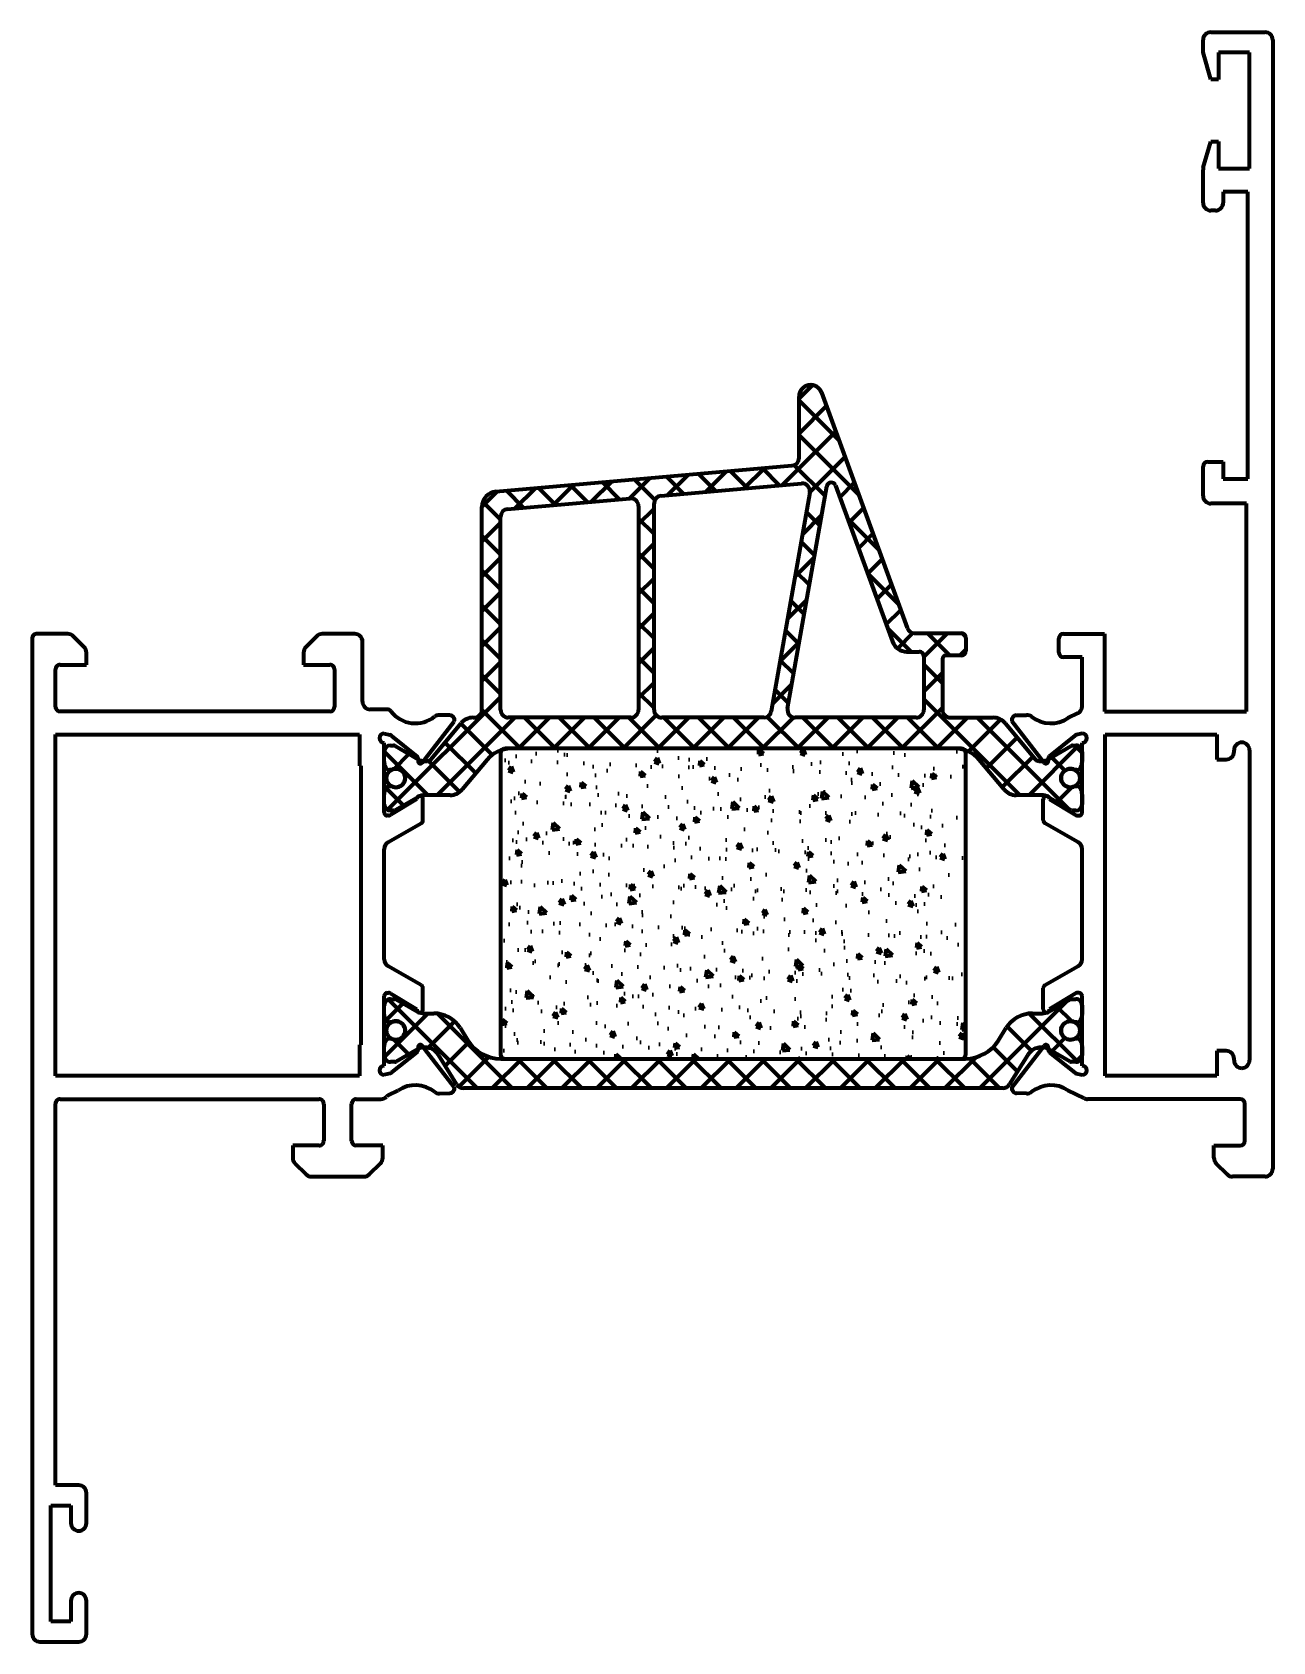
# Model space of a CAD drawing. Header units: millimetres. Extents: x 369 to 449, y -27 to 76.
import ezdxf

# ---------------------------------------------------------------- set-up
doc = ezdxf.new("R2010")
doc.units = ezdxf.units.MM
pattern_1 = [(45, (0, 0), (-1.122532015133643, 1.122532015133643), []), (135, (0, 0), (-1.122532015133643, -1.122532015133643), [])]

msp = doc.modelspace()

# ---------------------------------------------------------------- hatches: boundary and pattern name
at = {"lineweight": 100}
h = msp.add_hatch(dxfattribs=at)
h.set_pattern_fill('ANSI37', color=8, scale=0.5, style=0)
h.set_pattern_definition(pattern_1)
edge = h.paths.add_edge_path()
edge.add_line((399.2263426966433, 46.82319970938856), (418.3070763107647, 48.49254759238196))
edge.add_arc((418.2634984393907, 48.99064494142785), 0.5000000000000341, 275.0000000000191, 360.0000000000138)
edge.add_line((418.7634984393907, 48.99064494142797), (418.7634984393907, 52.94333618531395))
edge.add_arc((419.5134984393906, 52.94333618531389), 0.7499999999998864, 19.999999999996305, 179.9999999999957, ccw=False)
edge.add_line((420.21826790498, 53.19985129280808), (425.7424353000192, 38.0223261136512))
edge.add_arc((426.2122816104123, 38.1933361853142), 0.5000000000002549, 200.0000000000094, 270.0000000000065)
edge.add_line((426.2122816104123, 37.69333618531395), (429.2134984393909, 37.69333618531395))
edge.add_arc((429.2134984393911, 37.393336185314), 0.2999999999999545, 4.3428372009657323e-11, 90.00000000004343, ccw=False)
edge.add_line((429.513498439391, 37.39333618531423), (429.5134984393907, 36.54333618531433))
edge.add_arc((429.2134984393907, 36.54333618531416), 0.3000000000000114, -89.99999999996737, 3.2514435588382185e-11, ccw=False)
edge.add_line((429.2134984393909, 36.24333618531415), (428.2134984393908, 36.24333618531415))
edge.add_arc((428.2134984393909, 36.04333618531439), 0.1999999999997541, 90.00000000001629, 180.0000000000183)
edge.add_line((428.0134984393911, 36.04333618531433), (428.0134984393907, 32.74333618531414))
edge.add_arc((428.5134984393907, 32.74333618531414), 0.5, 180, 270)
edge.add_line((428.5134984393907, 32.24333618531414), (431.2871907812358, 32.24333618531414))
edge.add_arc((431.2871907812356, 31.24333618531404), 1.000000000000103, 39.999999999988404, 89.99999999998698, ccw=False)
edge.add_line((432.0532352243548, 31.8861237950005), (434.0130563711981, 29.55049990240836))
edge.add_arc((434.2428697041341, 29.74333618531396), 0.2999999999999786, 219.9999999999113, 269.9999999999131)
edge.add_line((434.2428697041336, 29.44333618531395), (434.4063187624182, 29.44333618531395))
edge.add_arc((434.4063187624182, 30.24333618531414), 0.8000000000001924, 270, 299.9999999999996)
edge.add_line((434.8063187624183, 29.55051586228642), (436.3063187624183, 30.41654126607094))
edge.add_arc((436.406318762418, 30.2433361853143), 0.1999999999996561, 89.99999999996737, 119.9999999999703, ccw=False)
edge.add_line((436.4063187624181, 30.44333618531395), (436.613498439391, 30.44333618531395))
edge.add_arc((436.6134984393912, 30.04333618531412), 0.3999999999998316, 2.8990143619012088e-11, 90.00000000003263, ccw=False)
edge.add_line((437.013498439391, 30.04333618531432), (437.0134984393907, 29.44333618531395))
edge.add_arc((443.0134984393776, 28.34333618532131), 6.099999999985756, 169.6111421845761, 172.5936067315063)
edge.add_arc((436.6668950170868, 29.16833618531434), 0.3000000000002058, 269.9999999999891, 352.59360673144084, ccw=False)
edge.add_line((436.6668950170868, 28.86833618531414), (436.5539721903563, 28.86833618531414))
edge.add_arc((436.2634984393907, 28.34333618531405), 0.6000000000000953, 61.04497562814163, 298.9550243718583)
edge.add_line((436.5539721903563, 27.81833618531396), (436.6668950170868, 27.81833618531396))
edge.add_arc((436.6668950170869, 27.51833618531428), 0.2999999999996774, 7.406393268559725, 90.00000000002171, ccw=False)
edge.add_arc((443.0134984393963, 28.34333618531843), 6.100000000006308, 187.4063932685746, 190.3888578154997)
edge.add_line((437.0134984393907, 27.24333618531414), (437.0134984393907, 26.64333618531423))
edge.add_arc((436.6134984393908, 26.64333618531403), 0.3999999999999204, -89.99999999996737, 2.802380549837835e-11, ccw=False)
edge.add_line((436.613498439391, 26.24333618531415), (436.4063187624181, 26.24333618531415))
edge.add_arc((436.406318762418, 26.44333618531381), 0.1999999999996653, 240.0000000000332, 270.00000000003257, ccw=False)
edge.add_line((436.3063187624183, 26.27013110455714), (434.8063187624183, 27.13615650834167))
edge.add_arc((434.4063187624182, 26.443336185314), 0.8000000000001467, 59.99999999999854, 90)
edge.add_line((434.4063187624182, 27.24333618531414), (432.7601638433018, 27.24333618531414))
edge.add_arc((432.7601638433019, 28.24333618531424), 1.000000000000092, 219.9999999999907, 269.9999999999902, ccw=False)
edge.add_line((431.9941194001828, 27.60054857562777), (430.3760308615432, 29.52891140468731))
edge.add_arc((428.8439419753053, 28.24333618531425), 1.999999999999933, 40.00000000000083, 90)
edge.add_line((428.8439419753053, 30.24333618531414), (400.1830549034765, 30.24333618531414))
edge.add_arc((400.1830549034763, 28.24333618531412), 2.000000000000021, 89.99999999999675, 139.9999999999963)
edge.add_line((398.6509660172385, 29.52891140468731), (397.0328774785988, 27.60054857562777))
edge.add_arc((396.2668330354797, 28.24333618531429), 1.000000000000114, 270.0000000000065, 320.0000000000068, ccw=False)
edge.add_line((396.2668330354798, 27.24333618531414), (394.6206781163633, 27.24333618531414))
edge.add_arc((394.6206781163632, 26.44333618531347), 0.8000000000006757, 89.99999999999186, 119.9999999999893)
edge.add_line((394.220678116363, 27.13615650834167), (392.7206781163635, 26.27013110455714))
edge.add_arc((392.6206781163635, 26.44333618531478), 0.2000000000006313, 269.99999999988603, 299.99999999988427, ccw=False)
edge.add_line((392.6206781163632, 26.24333618531415), (392.4134984393907, 26.24333618531415))
edge.add_arc((392.4134984393908, 26.64333618531419), 0.4000000000000413, 179.9999999999934, 269.9999999999918, ccw=False)
edge.add_line((392.0134984393907, 26.64333618531423), (392.0134984393907, 27.24333618531414))
edge.add_arc((386.013498439386, 28.3433361853172), 6.100000000005247, 349.6111421845102, 352.5936067314357)
edge.add_arc((392.3601018616949, 27.51833618531432), 0.3000000000000793, 90, 172.5936067314582, ccw=False)
edge.add_line((392.3601018616949, 27.81833618531441), (392.4730246884255, 27.81833618531396))
edge.add_arc((392.7634984393908, 28.34333618531422), 0.6000000000000825, 241.0449756281782, 478.9550243718902)
edge.add_line((392.4730246884249, 28.86833618531414), (392.3601018616949, 28.86833618531414))
edge.add_arc((392.3601018616951, 29.16833618531404), 0.2999999999999012, 187.406393268509, 269.9999999999566, ccw=False)
edge.add_arc((386.0134984393742, 28.34333618530133), 6.100000000018545, 7.406393268642922, 10.38885781555819)
edge.add_line((392.0134984393907, 29.44333618531395), (392.0134984393907, 30.04333618531432))
edge.add_arc((392.4134984393908, 30.04333618531437), 0.4000000000000341, 90.00000000000807, 180.0000000000072, ccw=False)
edge.add_line((392.4134984393907, 30.44333618531441), (392.6206781163632, 30.44333618531395))
edge.add_arc((392.6206781163634, 30.24333618531397), 0.199999999999978, 60.00000000006281, 90.00000000006509, ccw=False)
edge.add_line((392.7206781163631, 30.41654126607094), (394.2206781163634, 29.55051586228642))
edge.add_arc((394.6206781163634, 30.24333618531386), 0.7999999999998901, 239.9999999999973, 269.9999999999959)
edge.add_line((394.6206781163633, 29.44333618531395), (394.7841271746479, 29.44333618531395))
edge.add_arc((394.7841271746473, 29.74333618531389), 0.2999999999999439, 270.0000000000977, 320.0000000000976)
edge.add_line((395.0139405075833, 29.55049990240836), (396.9737616544271, 31.8861237950005))
edge.add_arc((397.7398060975462, 31.24333618531404), 1.000000000000117, 90.00000000001302, 140.0000000000118, ccw=False)
edge.add_line((397.739806097546, 32.24333618531414), (397.8134984393908, 32.24333618531414))
edge.add_arc((397.8134984393908, 32.74333618531414), 0.5, 270, 360)
edge.add_line((398.3134984393908, 32.74333618531414), (398.3134984393908, 45.82700501129652))
edge.add_arc((399.313498439391, 45.82700501129657), 1.000000000000227, 95.00000000000188, 180.0000000000033, ccw=False)
edge = h.paths.add_edge_path(flags=16)
edge.add_arc((400.0134984393908, 45.18557318948439), 0.5000000000001706, 95.0000000000116, 180.0000000000033, ccw=False)
edge.add_line((399.969920568017, 45.68367053853038), (407.8699205680166, 46.3748309803855))
edge.add_arc((407.9134984393905, 45.87673363133946), 0.5000000000001728, 3.183231456205249e-12, 95.00000000000449, ccw=False)
edge.add_line((408.4134984393907, 45.87673363133949), (408.4134984393907, 32.74333618531414))
edge.add_arc((407.9134984393907, 32.74333618531409), 0.4999999999999432, -89.99999999999352, 6.480149750132114e-12, ccw=False)
edge.add_line((407.9134984393908, 32.24333618531414), (400.0134984393907, 32.24333618531414))
edge.add_arc((400.0134984393907, 32.74333618531414), 0.5, 180, 270, ccw=False)
edge.add_line((399.5134984393907, 32.74333618531414), (399.5134984393907, 45.18557318948436))
edge = h.paths.add_edge_path(flags=16)
edge.add_arc((420.8419733922941, 47.10052794977871), 0.3000000000002358, 20.000000000045304, 170.0000000000439, ccw=False)
edge.add_line((421.12388117853, 47.2031339927767), (424.7824437128796, 37.15131604198865))
edge.add_arc((425.7221363336657, 37.49333618531429), 1.000000000000121, 199.9999999999957, 269.9999999999968)
edge.add_line((425.7221363336656, 36.49333618531414), (426.5134984393907, 36.49333618531414))
edge.add_arc((426.5134984393906, 36.19333618531402), 0.300000000000125, -1.0800249583553523e-11, 89.9999999999892, ccw=False)
edge.add_line((426.8134984393908, 36.19333618531396), (426.8134984393908, 32.74333618531414))
edge.add_arc((426.3134984393908, 32.74333618531411), 0.4999999999999432, -90, 3.183231456205249e-12, ccw=False)
edge.add_line((426.3134984393908, 32.24333618531414), (418.5134984393907, 32.24333618531414))
edge.add_arc((418.5134984393906, 32.74333618531429), 0.5000000000001421, 170.0000000000144, 270.000000000013, ccw=False)
edge.add_line((418.0210945628843, 32.83016027414765), (420.5465310663901, 47.1526224030786))
edge = h.paths.add_edge_path(flags=16)
edge.add_line((416.4826452156193, 32.24333618531414), (409.9134984393907, 32.24333618531414))
edge.add_arc((409.9134984393907, 32.74333618531409), 0.4999999999999432, 179.9999999999935, 269.9999999999935, ccw=False)
edge.add_line((409.4134984393908, 32.74333618531414), (409.4134984393908, 46.05171095839118))
edge.add_arc((409.9134984393909, 46.05171095839118), 0.5000000000001706, 95.00000000000477, 180, ccw=False)
edge.add_line((409.8699205680171, 46.5498083074372), (418.9253880686953, 47.3420590566739))
edge.add_arc((418.9689659400693, 46.84396170762777), 0.5000000000002557, -9.99999999998812, 95.0000000000104, ccw=False)
edge.add_line((419.4613698165757, 46.75713761879436), (416.9750490921254, 32.65651209648062))
edge.add_arc((416.4826452156193, 32.74333618531411), 0.4999999999999467, 269.9999999999935, 349.99999999999625, ccw=False)
h = msp.add_hatch(dxfattribs=at)
h.set_pattern_fill('AR-CONC', color=8, scale=0.02, angle=270, style=0)
h.set_pattern_definition([(320, (0, 0), (-0.3187817107780624, -3.64369337992008), [0.381, -4.190999999999999]), (265, (0, 0), (3.821136904780701, 0.7048684284993862), [0.3048, -3.352811683399999]), (10.45144469999998, (-0.0265650700000001, -0.30364014), (3.502355038243901, -2.938824941807066), [0.323800176, -3.561804892]), (316.1842, (1.016, -2e-16), (-0.8408465586545439, -5.421580817842597), [0.5715, -6.2865]), (6.635557609999994, (0.9459299999999998, -0.4517980000000004), (4.948522491954428, -4.748082681030059), [0.4857004628000002, -5.342712163199998]), (261.1841511700001, (1.016, -2e-16), (4.948522491710652, -4.748082681299541), [0.4571993414000002, -5.029194638399999]), (291, (0.762, -0.5080000000000001), (-2.045303963741751, -3.032287825382648), [0.381, -4.190999999999999]), (236, (0.762, -0.5080000000000001), (3.683759322446384, -1.236040566952942), [0.3048, -3.352799999999998]), (341.451445, (0.5915580019999999, -0.7606906520000001), (1.638455377718103, -4.268328385574323), [0.323800176, -3.561798751999998]), (307.5, (0, 0), (1.691100777463061, -0.0617720650118367), [0, -3.312159999999998, 0, -3.403599999999998, 0, -3.365499999999998]), (277.5, (0, 0), (2.003611496362389, -1.336393250206114), [0, -1.940559999999999, 0, -3.235959999999998, 0, -1.282699999999999]), (237.5, (2e-16, 1.132839999999998), (-0.1145748798534694, -2.711811903337426), [0, -1.27, 0, -3.9624, 0, -5.257799999999998]), (227.5, (3e-16, 1.64084), (0.5085298206666601, -2.962583627720361), [0, -1.650999999999999, 0, -2.631439999999999, 0, -3.733799999999998])])
edge = h.paths.add_edge_path()
edge.add_line((399.8134984393859, 10.24333618532004), (429.2134984393855, 10.24333618530913))
edge.add_arc((429.2134984393855, 10.54333618530834), 0.2999999999992138, 270.0000000000108, 360.0000000000105)
edge.add_line((429.5134984393847, 10.5433361853084), (429.5134984393903, 29.94333618530621))
edge.add_arc((429.2134984393891, 29.94333618530795), 0.3000000000012051, 359.9999999996689, 449.9999999996634)
edge.add_line((429.2134984393909, 30.24333618530913), (399.8134984393912, 30.24333618532005))
edge.add_arc((399.8134984393913, 29.94333618531907), 0.3000000000009777, 90.00000000002171, 180.0000000000217)
edge.add_line((399.5134984393903, 29.94333618531896), (399.5134984393848, 10.54333618532114))
edge.add_arc((399.8134984393859, 10.5433361853211), 0.3000000000010345, 179.9999999999935, 270)
h = msp.add_hatch(dxfattribs=at)
h.set_pattern_fill('ANSI37', color=8, scale=0.5, style=0)
h.set_pattern_definition(pattern_1)
edge = h.paths.add_edge_path()
edge.add_line((434.4496200326027, 13.16833618531443), (433.8208365181936, 13.16833618531431))
edge.add_arc((433.8208365181936, 11.16833618531443), 1.999999999999884, 89.99999999999999, 148.0000000000005)
edge.add_line((432.1247403258809, 12.22817471378077), (431.6188231727125, 11.41853802473137))
edge.add_arc((429.4987029323213, 12.74333618531481), 2.500000000000454, -90, -32.0000000000133, ccw=False)
edge.add_line((429.4987029323218, 10.24333618531436), (399.5282939464508, 10.24333618531436))
edge.add_arc((399.5282939464509, 12.74333618531483), 2.5000000000005, 212.0000000000075, 269.99999999999477, ccw=False)
edge.add_line((397.4081737060598, 11.41853802473127), (396.9022565528914, 12.22817471378079))
edge.add_arc((395.2061603605787, 11.16833618531444), 1.999999999999903, 31.99999999999948, 89.99999999999999)
edge.add_line((395.2061603605787, 13.16833618531433), (394.5773768461692, 13.16833618531433))
edge.add_arc((394.5773768461687, 13.96833618531201), 0.7999999999975539, -120.00000000001472, -89.99999999995111, ccw=False)
edge.add_line((394.1773768461697, 13.27551586228668), (392.8072806567373, 14.06654126607117))
edge.add_arc((392.7072806567375, 13.89333618531424), 0.2000000000000891, 60.00000000004479, 89.99999999999999)
edge.add_line((392.7072806567375, 14.09333618531428), (392.4134984393861, 14.0933361853144))
edge.add_arc((392.4134984393861, 13.69333618531453), 0.3999999999998636, 89.99999999999999, 180.0000000000325)
edge.add_line((392.0134984393862, 13.69333618531431), (392.013498439386, 13.11833618531437))
edge.add_arc((386.5509984396386, 12.06833618535694), 5.562499999743987, 8.089797948312594, 10.88066406207139, ccw=False)
edge.add_arc((392.3551591237574, 12.89333618531447), 0.3000000000002461, 188.0897979484053, 269.9999999999565)
edge.add_line((392.3551591237572, 12.59333618531417), (392.4730246884207, 12.5933361853144))
edge.add_arc((392.763498439386, 12.06833618531431), 0.5999999999999301, -118.9550243718299, 118.9550243718299, ccw=False)
edge.add_line((392.4730246884207, 11.54333618531421), (392.3551591237572, 11.54333618531433))
edge.add_arc((392.3551591237574, 11.24333618531415), 0.3000000000001819, 89.99999999999999, 171.9102020515512)
edge.add_arc((386.5509984388664, 12.06833618540128), 5.56250000052693, -10.880664061879486, -8.089797948515013, ccw=False)
edge.add_line((392.0134984393862, 11.01833618531435), (392.013498439386, 10.44333618531431))
edge.add_arc((392.4134984393861, 10.44333618531419), 0.3999999999998636, 179.9999999999837, 270)
edge.add_line((392.4134984393861, 10.04333618531433), (392.7072806567375, 10.04333618531433))
edge.add_arc((392.7072806567375, 10.24333618531438), 0.2000000000000455, -90.00000000000001, -60.00000000004484)
edge.add_line((392.8072806567373, 10.07013110455733), (394.1773768461697, 10.86115650834193))
edge.add_arc((394.5773768461687, 10.16833618531672), 0.7999999999975671, 90, 120.0000000000635, ccw=False)
edge.add_line((394.5773768461692, 10.96833618531428), (394.6589073391713, 10.9683361853144))
edge.add_arc((394.6589073391712, 9.968336185314284), 1.000000000000204, 31.999999999998124, 89.99999999998693, ccw=False)
edge.add_line((395.5069554353278, 10.49825544954757), (396.7066289170345, 8.578376553197756))
edge.add_arc((397.1306529651124, 8.843336185313717), 0.4999999999994156, 211.9999999999704, 270.000000000026)
edge.add_line((397.1306529651128, 8.3433361853144), (431.8963439136598, 8.343336185314385))
edge.add_arc((431.8963439136598, 8.843336185314042), 0.4999999999997728, -90.00000000000001, -31.99999999998983)
edge.add_line((432.3203679617378, 8.578376553197629), (433.5200414434446, 10.49825544954755))
edge.add_arc((434.3680895396009, 9.96833618531484), 0.9999999999994315, 90, 148.0000000000082, ccw=False)
edge.add_line((434.3680895396007, 10.96833618531427), (434.4496200326027, 10.96833618531438))
edge.add_arc((434.4496200326021, 10.1683361853117), 0.8000000000025833, 60.000000000061675, 89.99999999996737, ccw=False)
edge.add_line((434.8496200326028, 10.86115650834192), (436.2197162220352, 10.07013110455743))
edge.add_arc((436.319716222036, 10.24333618531606), 0.2000000000018085, 240.0000000001035, 269.9999999997394)
edge.add_line((436.3197162220351, 10.04333618531431), (436.6134984393863, 10.04333618531431))
edge.add_arc((436.6134984393865, 10.44333618531406), 0.3999999999996362, -90.00000000000001, 6.51123e-11)
edge.add_line((437.0134984393863, 10.44333618531429), (437.0134984393859, 11.01833618531434))
edge.add_arc((442.4759984395325, 12.06833618533407), 5.562500000147387, 188.0897979483714, 190.8806640619258, ccw=False)
edge.add_arc((436.6718377550151, 11.24333618531413), 0.3000000000002461, 8.089797948405355, 89.99999999995656)
edge.add_line((436.6718377550151, 11.54333618531443), (436.5539721903517, 11.54333618531431))
edge.add_arc((436.2634984393861, 12.06833618531429), 0.6000000000000508, -298.95502437187304, -61.044975628126906, ccw=False)
edge.add_line((436.5539721903517, 12.59333618531427), (436.6718377550148, 12.59333618531438))
edge.add_arc((436.6718377550151, 12.89333618531422), 0.2999999999999545, -90.00000000000001, -8.08979794839)
edge.add_arc((442.4759984391601, 12.06833618535192), 5.562499999770808, 169.1193359379304, 171.9102020516746, ccw=False)
edge.add_line((437.0134984393863, 13.11833618531425), (437.0134984393859, 13.69333618531429))
edge.add_arc((436.6134984393863, 13.69333618531452), 0.3999999999998636, -3.25943e-11, 89.99999999999999)
edge.add_line((436.6134984393863, 14.09333618531438), (436.3197162220351, 14.09333618531438))
edge.add_arc((436.319716222036, 13.89333618531252), 0.2000000000017508, 89.99999999999999, 119.9999999995794)
edge.add_line((436.2197162220357, 14.06654126607115), (434.8496200326028, 13.27551586228678))
edge.add_arc((434.4496200326024, 13.96833618531552), 0.8000000000010912, -90, -60.00000000003911, ccw=False)

# ---------------------------------------------------------------- linework, layer by layer
for p, q in [((444.8134984527333, 75.1433361055124), (444.8134985059241, 75.9433542185532)), ((445.3134804299516, 76.44333611882759), (448.8134984299504, 76.4433361852557)), ((449.3134984393828, 75.94333618531303), (449.3134984393808, 3.143336185315593)), ((445.3134804394394, 73.39339915204074), (444.8134984527333, 75.1433361055124)), ((447.8134624394352, 75.14333615204168), (445.8134624394351, 75.14333615204126)), ((445.8134624394351, 75.14333615204126), (445.8134624394333, 73.39339915204074)), ((447.8134624394333, 67.6436071520425), (447.8134624394352, 75.14333615204168)), ((445.8134624394333, 73.39339915204074), (445.3134804394394, 73.39339915204074)), ((444.8327364656198, 67.71094024367427), (445.3134804394394, 69.39354415204255)), ((445.3134804394394, 69.39354415204255), (445.8134624394333, 69.39354415204255)), ((445.8134624394333, 69.39354415204255), (445.8134624394333, 67.64360715204204)), ((444.8134984394692, 65.44360715203405), (444.8134984394401, 67.57357967971873)), ((445.8134624394333, 67.64360715204204), (447.8134624394333, 67.6436071520425)), ((447.713462439433, 66.1436071520416), (446.1134624394325, 66.14360715204202)), ((446.1134624394325, 66.14360715204202), (446.1134624394325, 65.44360715204085)), ((447.713462439433, 47.6436071520416), (447.713462439433, 66.1436071520416)), ((445.6134624394326, 64.94360715204085), (445.313498439469, 64.94360715204085)), ((444.8134624394934, 46.54360715203101), (444.8134624394623, 48.44360715203521)), ((445.1134624394162, 48.74360715200422), (446.1134624394271, 48.74360715204016)), ((446.1134624394271, 48.74360715204016), (446.1134624394271, 47.6436071520416)), ((446.1134624394271, 47.6436071520416), (447.713462439433, 47.6436071520416)), ((447.613498439441, 46.04360715203942), (445.3134624394179, 46.04360715210082)), ((447.613498439441, 32.64200285198402), (447.613498439441, 46.04360715203942)), ((371.6063916581993, 37.64333618531627), (369.6134984393816, 37.6433361853165)), ((372.6670518299766, 36.78978279472294), (371.9599450487899, 37.49688957590938)), ((387.6670518299766, 37.49688957591029), (386.9599450487899, 36.78978279472362)), ((390.1134984393834, 37.6433361853165), (388.020605220569, 37.64333618531605)), ((435.8134984393808, 37.64333618531765), (438.4634984393897, 37.64333618531765)), ((438.4634984393897, 37.64333618531765), (438.4634984393897, 32.64200285198402)), ((369.3134984393823, 37.34333618531655), (369.3134984393805, -26.85666381468396)), ((372.8134984393843, 35.64333618531558), (372.8134984393843, 36.43622940413074)), ((386.8134984393843, 36.43622940413074), (386.8134984393824, 35.64333618531649)), ((390.6134984393835, 33.2733361853166), (390.6134984393835, 37.1433361853165)), ((435.5134984393816, 36.44333618531689), (435.5134984393816, 37.34333618531837)), ((370.8134984393841, 32.94333618531668), (370.8134984393841, 35.34333618531495)), ((371.1134984393834, 35.64333618531468), (372.8134984393843, 35.64333618531558)), ((386.8134984393824, 35.64333618531649), (388.5134984393848, 35.64333618531649)), ((388.8134984393841, 35.34333618531632), (388.8134984393841, 32.94333618531668)), ((437.0134984393817, 36.14333618531765), (435.8134984393808, 36.14333618531765)), ((437.013498439389, 32.96862447413133), (437.0134984393817, 36.14333618531765)), ((388.513498439383, 32.64333618531605), (371.1134984393834, 32.6433361853165)), ((392.2045606084326, 32.77333618531616), (391.1134984393835, 32.7733361853166)), ((396.2441450181037, 32.39214086981343), (395.5875235736463, 32.41075434858661)), ((396.2466970072643, 32.39205756284859), (396.2441450181037, 32.39214086981343)), ((432.7802998714914, 32.39205756284882), (432.7828518606247, 32.39214086981228)), ((432.7828518606247, 32.39214086981228), (433.4394733051203, 32.41075434858821)), ((436.1177648903749, 32.21762048611918), (436.733679842603, 32.51971451692297)), ((438.4634984393897, 32.64200285198402), (447.613498439441, 32.64200285198402)), ((370.8134984393824, 9.143336185317178), (370.8134984393841, 31.1433361853174)), ((370.8134984393841, 31.1433361853174), (390.4134984393863, 31.1433361853174)), ((390.4134984393863, 31.1433361853174), (390.4134984393863, 29.1433361853174)), ((392.0134984393848, 31.22049050770424), (392.3685235592953, 31.1249395683399)), ((394.4613798225187, 29.33171908397712), (396.5256673127993, 31.99816013812874)), ((434.5656170562461, 29.33171908397735), (432.5013295659655, 31.9981601381276)), ((437.0134984393817, 31.22049050770629), (436.6584733194695, 31.12493956834082)), ((438.5134984393833, 9.143336185317407), (438.5134984393833, 31.14333618531946)), ((438.5134984393833, 31.14333618531946), (445.7134984393824, 31.143336185319)), ((445.7134984393824, 31.143336185319), (445.7134984393824, 29.54333618531978)), ((392.013498439383, 26.12049050770479), (392.0134984393848, 30.62049050770433)), ((392.4884688306269, 31.06650170192465), (394.1316384561455, 29.74422691160093)), ((436.5385280481397, 31.06650170192625), (434.8953584226229, 29.74422691160344)), ((437.0134984393835, 26.12049050770547), (437.0134984393817, 30.62049050770637)), ((446.8134984393826, 30.04333618531978), (446.8134984393826, 30.14333618531968)), ((447.8134984393846, 30.14333618531968), (447.8134984393827, 10.14333618531741)), ((390.4134984393863, 29.1433361853174), (390.5134984393868, 29.1433361853174)), ((390.5134984393868, 29.1433361853174), (390.5134984393868, 11.14333618531718)), ((394.2061306452456, 29.58143187517002), (394.2007009176638, 29.425944821051)), ((434.8208662335228, 29.58143187517708), (434.8262959611012, 29.42594482104941)), ((445.7134984393824, 29.54333618531978), (446.3134984393827, 29.54333618531978)), ((394.5134984393868, 25.60901390836857), (394.5134984393831, 26.99279416853965)), ((434.5134984393816, 25.60901390836971), (434.5134984393816, 26.9927941685708)), ((394.1135942569095, 26.9866040293819), (392.4376012687249, 25.96437108383593)), ((434.9134026218589, 26.98660402938349), (436.5893956100416, 25.96437108383616)), ((392.281387182557, 25.92049050770452), (392.2134984393839, 25.92049050770406)), ((392.2646565345426, 24.20281866434134), (394.408114725597, 25.43271886967209)), ((394.408114725597, 25.43271886967209), (394.4083328776802, 25.43292748267508)), ((434.6188821531696, 25.43271886967414), (434.6186640010881, 25.43292748267667)), ((436.762340344222, 24.20281866434202), (434.6188821531696, 25.43271886967414)), ((436.7456096962095, 25.92049050770474), (436.8134984393828, 25.92049050770611)), ((392.013498439383, 16.64753297302813), (392.013498439383, 23.76913939760611)), ((437.0134984393835, 16.64753297302904), (437.0134984393835, 23.76913939760702)), ((394.4081147255987, 14.98395350095852), (392.2646565345426, 16.21385370629313)), ((434.6188821531696, 14.98395350095784), (436.7623403442238, 16.21385370629427)), ((394.4083328776802, 14.98374488795734), (394.4081147255987, 14.98395350095852)), ((394.5134984393776, 13.42387820206436), (394.5134984393794, 14.80765846227113)), ((434.5134984393833, 13.4238782020639), (434.5134984393888, 14.80765846227136)), ((434.6186640010881, 14.98374488795848), (434.6188821531696, 14.98395350095784)), ((392.0134984393848, 9.796181862925364), (392.0134984393813, 14.29618186292627)), ((392.2134984393839, 14.49618186292655), (392.2813871825588, 14.496181862927)), ((392.4376012687249, 14.45230128679536), (394.113594256904, 13.43006834125008)), ((436.5893956100416, 14.45230128679672), (434.9134026218608, 13.4300683412503)), ((436.8134984393828, 14.49618186292723), (436.7456096962095, 14.49618186292814)), ((437.0134984393817, 9.796181862926503), (437.0134984393835, 14.2961818629265)), ((390.5134984393868, 11.14333618531718), (390.4134984393863, 11.14333618531718)), ((390.4134984393863, 11.14333618531718), (390.4134984393863, 9.143336185317178)), ((394.1316384561455, 10.67244545902899), (392.4884688306253, 9.350170668705957)), ((394.2007009176618, 10.99072754958256), (394.2061306452438, 10.83524049545899)), ((396.5256673127993, 8.418512232503913), (394.4613798225168, 11.08495328665576)), ((432.5013295659655, 8.418512232505277), (434.5656170562461, 11.08495328665553)), ((434.8262959611012, 10.99072754958529), (434.8208662335228, 10.8352404954549)), ((434.895358422621, 10.6724454590299), (436.5385280481397, 9.350170668708456)), ((446.3134984393827, 10.74333618531732), (445.7134984393824, 10.74333618531732)), ((445.7134984393824, 10.74333618531732), (445.7134984393824, 9.143336185317407)), ((446.8134984393826, 10.14333618531741), (446.8134984393826, 10.24333618531731)), ((390.4134984393863, 9.143336185317178), (370.8134984393824, 9.143336185317178)), ((392.3881013775813, 9.297001947551776), (392.0134984393848, 9.196181862925457)), ((436.6584733194695, 9.291732802294105), (437.0134984393817, 9.196181862926368)), ((445.7134984393824, 9.143336185317407), (438.5134984393833, 9.143336185317407)), ((370.8134984393824, -17.25666381468404), (370.8134984393824, 7.343336185316323)), ((371.1134984393817, 7.643336185316273), (387.8134984393824, 7.643336185314452)), ((388.1134984393817, 7.343336185314271), (388.1134984393817, 4.943336185317136)), ((389.9134984393808, 4.943336185317932), (389.9134984393808, 7.343336185317006)), ((390.213498439382, 7.643336185316499), (391.7949770487162, 7.643336185317181)), ((392.2937157280072, 7.897153404126626), (392.909231988388, 8.19905188451439)), ((395.5875235736444, 8.00591802204603), (396.2441450181527, 8.024531500820828)), ((396.2441450181527, 8.024531500820828), (396.2543971023683, 8.024866169172398)), ((432.7828518606247, 8.02453150082242), (432.7802998714914, 8.024614807784973)), ((433.4394733051203, 8.005918022046941), (432.7828518606247, 8.02453150082242)), ((437.1466051035631, 7.694426228109293), (436.1177648903749, 8.199051884514615)), ((447.2134984393806, 7.643336185314678), (437.3667865067755, 7.643336185316043)), ((447.5134984393799, 4.943336185315772), (447.5134984393799, 7.343336185314951)), ((387.8134984393824, 4.643336185317636), (386.1134984393816, 4.643336185317181)), ((386.1134984393816, 4.643336185317181), (386.1134984393816, 3.850442966502941)), ((391.9134984393827, 4.643336185317181), (390.2134984393801, 4.643336185318091)), ((391.9134984393827, 3.850442966502941), (391.9134984393827, 4.643336185317181)), ((445.5134984393798, 3.850442966501805), (445.5134984393798, 4.643336185316043)), ((445.5134984393798, 4.643336185316043), (447.2134984393806, 4.643336185316043)), ((386.2599450487892, 3.496889575908923), (386.967051829974, 2.789782794723393)), ((391.0599450487902, 2.789782794724195), (391.7670518299751, 3.496889575909153)), ((446.3670518299742, 2.789782794721805), (445.6599450487874, 3.496889575908923)), ((387.3206052205702, 2.643336185315593), (390.7063916581961, 2.643336185317412)), ((448.8134984393828, 2.643336185316505), (446.7206052205683, 2.643336185316043)), ((372.3134984393823, -17.25666381468404), (370.8134984393824, -17.25666381468404)), ((370.5134984393814, -26.05666381468423), (370.5134984393814, -18.55666381468422)), ((370.5134984393814, -18.55666381468422), (371.8134984393823, -18.55666381468422)), ((371.8134984393823, -18.55666381468422), (371.8134984393823, -19.7066638146841)), ((372.8134984393823, -19.7066638146841), (372.8134984393823, -17.75666381468404)), ((371.8134984393823, -24.70666381468409), (371.8134984393823, -26.05666381468423)), ((372.8134984393823, -26.85666381468418), (372.8134984393823, -24.70666381468409)), ((371.8134984393823, -26.05666381468423), (370.5134984393814, -26.05666381468423)), ((369.8134984393805, -27.35666381468397), (372.3134984393823, -27.35666381468418))]:
    msp.add_line(p, q, dxfattribs=at)
at = {"color": 8, "lineweight": 100}
for p, q in [((418.7634984393907, 48.99064494142797), (418.7634984393907, 52.94333618531395)), ((420.21826790498, 53.19985129280808), (425.7424353000192, 38.0223261136512)), ((399.2263426966433, 46.82319970938856), (418.3070763107647, 48.49254759238196)), ((409.8699205680171, 46.5498083074372), (418.9253880686953, 47.3420590566739)), ((419.4613698165757, 46.75713761879436), (416.9750490921254, 32.65651209648062)), ((418.0210945628843, 32.83016027414765), (420.5465310663901, 47.1526224030786)), ((421.12388117853, 47.2031339927767), (424.7824437128796, 37.15131604198865)), ((398.3134984393908, 32.74333618531414), (398.3134984393908, 45.82700501129652)), ((399.969920568017, 45.68367053853038), (407.8699205680166, 46.3748309803855)), ((408.4134984393907, 45.87673363133949), (408.4134984393907, 32.74333618531414)), ((409.4134984393908, 32.74333618531414), (409.4134984393908, 46.05171095839118)), ((399.5134984393907, 32.74333618531414), (399.5134984393907, 45.18557318948436)), ((426.2122816104123, 37.69333618531395), (429.2134984393909, 37.69333618531395)), ((429.513498439391, 37.39333618531423), (429.5134984393907, 36.54333618531433)), ((425.7221363336656, 36.49333618531414), (426.5134984393907, 36.49333618531414)), ((426.8134984393908, 36.19333618531396), (426.8134984393908, 32.74333618531414)), ((428.0134984393911, 36.04333618531433), (428.0134984393907, 32.74333618531414)), ((429.2134984393909, 36.24333618531415), (428.2134984393908, 36.24333618531415)), ((397.739806097546, 32.24333618531414), (397.8134984393908, 32.24333618531414)), ((407.9134984393908, 32.24333618531414), (400.0134984393907, 32.24333618531414)), ((416.4826452156193, 32.24333618531414), (409.9134984393907, 32.24333618531414)), ((426.3134984393908, 32.24333618531414), (418.5134984393907, 32.24333618531414)), ((428.5134984393907, 32.24333618531414), (431.2871907812358, 32.24333618531414)), ((395.0139405075833, 29.55049990240836), (396.9737616544271, 31.8861237950005)), ((432.0532352243548, 31.8861237950005), (434.0130563711981, 29.55049990240836)), ((392.4134984393907, 30.44333618531441), (392.6206781163632, 30.44333618531395)), ((392.7206781163631, 30.41654126607094), (394.2206781163634, 29.55051586228642)), ((429.2134984393909, 30.24333618530913), (399.8134984393912, 30.24333618532005)), ((428.8439419753053, 30.24333618531414), (400.1830549034765, 30.24333618531414)), ((434.8063187624183, 29.55051586228642), (436.3063187624183, 30.41654126607094)), ((436.4063187624181, 30.44333618531395), (436.613498439391, 30.44333618531395)), ((392.0134984393907, 29.44333618531395), (392.0134984393907, 30.04333618531432)), ((394.6206781163633, 29.44333618531395), (394.7841271746479, 29.44333618531395)), ((398.6509660172385, 29.52891140468731), (397.0328774785988, 27.60054857562777)), ((399.5134984393903, 29.94333618531896), (399.5134984393848, 10.54333618532114)), ((429.5134984393847, 10.5433361853084), (429.5134984393903, 29.94333618530622)), ((431.9941194001828, 27.60054857562777), (430.3760308615432, 29.52891140468731)), ((434.2428697041336, 29.44333618531395), (434.4063187624182, 29.44333618531395)), ((437.013498439391, 30.04333618531432), (437.0134984393907, 29.44333618531395)), ((392.4730246884249, 28.86833618531414), (392.3601018616949, 28.86833618531414)), ((436.6668950170868, 28.86833618531414), (436.5539721903563, 28.86833618531414)), ((392.0134984393907, 26.64333618531423), (392.0134984393907, 27.24333618531414)), ((392.3601018616949, 27.81833618531441), (392.4730246884255, 27.81833618531396)), ((394.220678116363, 27.13615650834167), (392.7206781163635, 26.27013110455714)), ((396.2668330354798, 27.24333618531414), (394.6206781163633, 27.24333618531414)), ((434.4063187624182, 27.24333618531414), (432.7601638433018, 27.24333618531414)), ((436.3063187624183, 26.27013110455714), (434.8063187624183, 27.13615650834167)), ((436.5539721903563, 27.81833618531396), (436.6668950170868, 27.81833618531396)), ((437.0134984393907, 27.24333618531414), (437.0134984393907, 26.64333618531423)), ((392.6206781163632, 26.24333618531415), (392.4134984393907, 26.24333618531415)), ((436.613498439391, 26.24333618531415), (436.4063187624181, 26.24333618531415)), ((392.0134984393858, 13.1183361853145), (392.0134984393859, 13.69333618531441)), ((392.4134984393857, 14.0933361853145), (392.707280656737, 14.09333618531438)), ((392.8072806567369, 14.06654126607138), (394.1773768461693, 13.27551586228678)), ((434.8496200326024, 13.27551586228686), (436.2197162220353, 14.06654126607115)), ((436.3197162220346, 14.09333618531427), (436.6134984393859, 14.09333618531438)), ((437.0134984393859, 13.69333618531452), (437.0134984393859, 13.11833618531425)), ((392.4730246884204, 12.5933361853145), (392.3551591237568, 12.59333618531427)), ((394.5773768461689, 13.16833618531456), (395.2061603605784, 13.16833618531443)), ((433.8208365181933, 13.16833618531431), (434.4496200326024, 13.16833618531443)), ((436.6718377550149, 12.59333618531427), (436.5539721903514, 12.59333618531427)), ((392.3551591237568, 11.54333618531443), (392.4730246884204, 11.54333618531431)), ((396.9022565528912, 12.2281747137809), (397.4081737060594, 11.41853802473137)), ((431.6188231727124, 11.41853802473127), (432.1247403258807, 12.22817471378077)), ((436.5539721903514, 11.54333618531431), (436.6718377550149, 11.54333618531443)), ((392.0134984393859, 10.44333618531418), (392.0134984393859, 11.01833618531445)), ((394.1773768461693, 10.86115650834216), (392.8072806567369, 10.07013110455743)), ((394.6589073391708, 10.96833618531458), (394.5773768461689, 10.96833618531438)), ((396.7066289170342, 8.578376553197742), (395.5069554353273, 10.49825544954767)), ((433.5200414434443, 10.49825544954743), (432.3203679617376, 8.578376553197629)), ((434.4496200326024, 10.96833618531428), (434.3680895396003, 10.96833618531427)), ((436.2197162220351, 10.07013110455743), (434.8496200326024, 10.86115650834192)), ((437.0134984393859, 11.01833618531438), (437.0134984393859, 10.44333618531429)), ((392.707280656737, 10.04333618531443), (392.4134984393857, 10.04333618531443)), ((399.5282939464503, 10.24333618531443), (429.4987029323213, 10.24333618531436)), ((399.8134984393859, 10.24333618532004), (429.2134984393855, 10.24333618530913)), ((436.6134984393859, 10.04333618531443), (436.3197162220346, 10.04333618531431)), ((431.8963439136593, 8.343336185314271), (397.1306529651123, 8.343336185314495))]:
    msp.add_line(p, q, dxfattribs=at)
for centre, radius in [((392.7634984393908, 28.34333618531405), 0.5999999999998274), ((436.263498439392, 28.34333618531405), 0.5999999999995203), ((392.763498439386, 12.06833618531422), 0.5999999999999996), ((436.2634984393861, 12.06833618531417), 0.5999999999999944)]:
    msp.add_circle(centre, radius, dxfattribs=at)
at = {"lineweight": 100}
for centre, radius, start, end in [((445.313480439441, 75.94335418531082), 0.4999819335167797, 90.00000108743605, 179.9999961905671), ((448.8134984394401, 75.94333618531307), 0.4999999999426309, 359.9999999999951, 90.00000108744233), ((445.3134984394399, 67.57357967972536), 0.4999999999997727, 164.0546040990425, 180.0000000007572), ((445.3134984394691, 65.44360715204076), 0.4999999999999006, 180.0000000007686, 269.999999999987), ((445.6134624394326, 65.4436071520408), 0.4999999999999432, 270.0000000000065, 6.5138e-12), ((445.1134624394267, 48.4436071520398), 0.2999999999644274, 90.00000000200842, 180.0000000008779), ((445.3134624394314, 46.54360715203883), 0.4999999999380123, 180.0000000008956, 269.9999999984497), ((369.6134984393817, 37.34333618531709), 0.2999999999994145, 90.00000000001087, 180.0000000001031), ((371.6063916581971, 37.14333618531774), 0.4999999999985269, 44.99999999990443, 89.99999999974597), ((388.0206052205684, 37.14333618531724), 0.4999999999988063, 89.99999999993486, 134.9999999998987), ((390.1134984393834, 37.14333618531647), 0.500000000000057, 3.2569e-12, 90), ((435.8134984393808, 37.34333618531842), 0.2999999999992155, 90.00000000001087, 180.0000000000108), ((372.3134984393842, 36.43622940412866), 0.5000000000001137, 2.38567e-10, 45.00000000015027), ((387.3134984393825, 36.43622940413229), 0.4999999999981048, 135.0000000000979, 180.0000000001767), ((435.8134984393808, 36.44333618531685), 0.2999999999992084, 179.9999999999918, 269.9999999999891), ((371.1134984393834, 35.34333618531541), 0.2999999999992724, 90, 180.0000000000868), ((388.513498439385, 35.34333618531731), 0.29999999999918, 359.99999999981, 90.00000000003257), ((391.1134984393835, 33.2733361853166), 0.5, 180, 270), ((371.1134984393834, 32.94333618531577), 0.2999999999992724, 179.9999999998263, 270), ((388.5134984393831, 32.94333618531716), 0.3000000000010914, 269.9999999999891, 359.9999999999078), ((392.2045606084322, 32.47333618541418), 0.2999999999019669, 37.57117497864, 89.99999999990229), ((394.027532562817, 33.87575311809783), 2.000000000000584, 217.5711749787843, 308.1942269742939), ((395.5733555893402, 31.91095512067372), 0.5000000000016253, 88.37625124866886, 128.1942269742008), ((396.2407598956076, 32.09211631742785), 0.299999999998972, 341.7485847716331, 88.8660211681998), ((432.786236983159, 32.09211631742662), 0.3000000000006166, 91.13397883385699, 198.2514152282447), ((433.4536412894241, 31.91095512067713), 0.4999999999997409, 51.8057730255649, 91.62374875107007), ((434.9994643159469, 33.87575311809884), 2.000000000000385, 231.8057730257284, 303.9970547905057), ((436.5134984393875, 32.96862447412998), 0.500000000001559, 296.1270319026598, 1.53888e-10), ((392.0134984393848, 30.92049050770429), 0.2999999999999545, 90, 270), ((437.0134984393817, 30.92049050770633), 0.2999999999999581, 270, 90), ((392.3003898661743, 30.8327789962908), 0.2999999999972878, 51.17602376860409, 76.87287922787792), ((436.7266070125924, 30.83277899629049), 0.299999999998898, 103.1271207724071, 128.8239762311928), ((447.3134984393836, 30.14333618531875), 0.5000000000009664, 89.99999999989578, 179.9999999998925), ((447.3134984393846, 30.14333618531968), 0.5, 0, 90), ((394.0062524798473, 29.58841177451346), 0.199999999994575, 357.9999999991034, 51.17602376909089), ((394.3462329346281, 29.42086273102951), 0.1456207251756517, 177.9999999986579, 322.2539197243438), ((434.6807639441366, 29.42086273103001), 0.1456207251758059, 217.7460802757413, 2.000000000516101), ((435.0207443989193, 29.58841177451704), 0.1999999999926755, 128.8239762307199, 181.9999999999184), ((446.3134984393827, 30.04333618531978), 0.5, 270, 0), ((394.3134984393916, 26.99279416853892), 0.1999999999915189, 2.106799e-10, 181.7736274915482), ((434.7134984393755, 26.9927941685708), 0.1999999999938495, 358.2263724997873, 180), ((392.2134984393838, 26.12049050770484), 0.2000000000007844, 180.0000000000162, 270.0000000000163), ((392.2813871825571, 26.22049050770494), 0.3000000000004057, 269.9999999999891, 301.3801319349947), ((436.7456096962096, 26.2204905077057), 0.3000000000009525, 238.6198680650309, 269.9999999999674), ((436.8134984393837, 26.1204905077059), 0.1999999999997861, 269.9999999997394, 359.9999999998778), ((394.3134984393862, 25.60901390836915), 0.2000000000006633, 298.3054651739463, 359.9999999998331), ((434.7134984393805, 25.60901390836961), 0.19999999999886, 179.9999999999704, 241.6945348263304), ((392.5134984393831, 23.76913939760677), 0.500000000000057, 119.8468800269787, 180.0000000000757), ((436.5134984393829, 23.76913939760622), 0.5000000000004547, 9.20071e-11, 60.1531199732272), ((392.5134984393831, 16.64753297302769), 0.5000000000000517, 179.9999999999499, 240.1531199730211), ((436.5134984393834, 16.64753297302883), 0.5000000000000487, 299.8468800269791, 2.40195e-11), ((394.3134984393842, 14.80765846227056), 0.1999999999952138, 1.633533e-10, 61.69453482456161), ((434.7134984393841, 14.8076584622716), 0.1999999999952138, 118.3054651753964, 180.0000000000702), ((392.2134984393821, 14.29618186292584), 0.2000000000007276, 89.99999999949519, 179.9999999998789), ((392.2813871825569, 14.19618186292752), 0.2999999999994784, 58.61986806487053, 89.99999999964174), ((436.7456096962094, 14.19618186292803), 0.3000000000001126, 89.99999999998914, 121.3801319350165), ((436.8134984393828, 14.29618186292653), 0.2000000000006707, 359.9999999999913, 90), ((394.3134984393856, 13.42387820206391), 0.1999999999919983, 178.2263725000988, 1.2824e-10), ((434.7134984393773, 13.42387820206393), 0.1999999999938796, 180.0000000000071, 1.773627499943074), ((394.0062524798472, 10.82826059611428), 0.1999999999929582, 308.8239762313256, 2.000000001276213), ((394.3462329346261, 10.99580963960379), 0.1456207251755156, 37.74608027548524, 182.0000000012401), ((434.6807639441368, 10.99580963960367), 0.1456207251754942, 357.9999999998824, 142.2539197245621), ((435.0207443989194, 10.82826059611486), 0.1999999999927384, 178.0000000000603, 231.176023768603), ((446.3134984393827, 10.24333618531731), 0.5, 359.9999999999994, 90), ((392.0134984393848, 9.496181862925411), 0.2999999999999545, 90, 270), ((392.3003898661726, 9.583893374342997), 0.2999999999998311, 286.9999999983901, 308.8239762310221), ((436.7266070125922, 9.58389337434498), 0.2999999999993928, 231.1760237689244, 256.8728792276484), ((437.0134984393817, 9.496181862926434), 0.3000000000000664, 270, 90), ((447.3134984393827, 10.14333618531741), 0.5000000000000018, 179.9999999999998, 270), ((447.3134984393827, 10.14333618531741), 0.5, 270, 2.036e-13), ((394.027532562816, 6.540919252534836), 2.000000000000337, 51.80577302572652, 123.9970547905073), ((396.2407598956041, 8.32455605320688), 0.3000000000015514, 272.6054124572167, 18.25141522778556), ((432.786236983159, 8.324556053206951), 0.3000000000004035, 161.7485847718816, 268.8660211661422), ((434.9994643159469, 6.540919252534958), 2.000000000000424, 56.00294520949434, 128.1942269742716), ((371.1134984393818, 7.343336185316861), 0.2999999999994429, 90.00000000002171, 180.0000000001026), ((387.8134984393824, 7.343336185315038), 0.2999999999994136, 359.9999999998535, 89.99999999998914), ((390.2134984393801, 7.343336185317173), 0.2999999999993292, 89.99999999964174, 180.000000000032), ((391.7949770487164, 8.143336185317516), 0.500000000000334, 269.9999999999739, 315.965392278342), ((392.5138971312207, 7.448243446921039), 0.499999999999379, 116.1270319025213, 135.9653922784008), ((395.5733555893387, 8.505717249958977), 0.5000000000016601, 231.8057730257555, 271.6237487512854), ((433.4536412894256, 8.505717249958394), 0.5000000000001461, 268.3762512487553, 308.1942269741738), ((437.3667865067753, 8.143336185314679), 0.4999999999986349, 243.8729680975972, 270.000000000013), ((447.2134984393797, 7.343336185314525), 0.3000000000001819, 8.14222e-11, 89.99999999981544), ((387.8134984393824, 4.943336185316937), 0.2999999999992724, 269.9999999999891, 3.7997e-11), ((390.2134984393805, 4.943336185317792), 0.2999999999997014, 179.9999999999734, 269.9999999999131), ((447.2134984393794, 4.943336185316425), 0.3000000000003817, 270.000000000228, 359.9999999998752), ((386.6134984393816, 3.850442966503032), 0.4999999999999432, 180.0000000000103, 225.0000000001412), ((391.413498439383, 3.850442966503156), 0.499999999999714, 314.999999999849, 359.9999999999754), ((446.0134984393798, 3.850442966503064), 0.5000000000000528, 180.0000000001443, 225.0000000001345), ((448.8134984393814, 3.143336185315879), 0.4999999999993748, 270.0000000001498, 359.9999999999673), ((387.3206052205702, 3.143336185320021), 0.5000000000044236, 225.0000000000366, 270), ((390.7063916581964, 3.143336185318607), 0.5000000000011952, 269.9999999999674, 314.9999999999541), ((446.7206052205662, 3.1433361853155), 0.4999999999994569, 225.0000000001306, 270.000000000228), ((372.3134984393823, -17.75666381468404), 0.5, 0, 90), ((372.3134984393823, -19.7066638146841), 0.5, 180, 0), ((372.3134984393823, -24.70666381468409), 0.5, 0, 180), ((369.8134984393805, -26.85666381468396), 0.5, 180, 270), ((372.3134984393823, -26.85666381468418), 0.5, 270, 0)]:
    msp.add_arc(centre, radius, start, end, dxfattribs=at)
at = {"color": 8, "lineweight": 100}
for centre, radius, start, end in [((419.5134984393906, 52.94333618531389), 0.7499999999998864, 19.99999999999629, 179.9999999999957), ((418.2634984393907, 48.99064494142785), 0.5000000000000341, 275.0000000000191, 1.38418e-11), ((399.313498439391, 45.82700501129657), 1.000000000000227, 95.00000000000186, 180.0000000000032), ((418.9689659400693, 46.84396170762777), 0.5000000000002557, 350.0000000000119, 95.00000000001032), ((420.8419733922941, 47.10052794977871), 0.3000000000002358, 20.00000000004525, 170.0000000000438), ((400.0134984393908, 45.18557318948439), 0.5000000000001706, 95.0000000000116, 180.0000000000032), ((407.9134984393905, 45.87673363133946), 0.5000000000001728, 3.2569e-12, 95.0000000000046), ((409.9134984393909, 46.05171095839118), 0.5000000000001706, 95.0000000000048, 180), ((426.2122816104123, 38.1933361853142), 0.5000000000002549, 200.0000000000093, 270.0000000000065), ((429.2134984393911, 37.393336185314), 0.2999999999999545, 4.34252e-11, 90.00000000004341), ((425.7221363336657, 37.49333618531429), 1.000000000000121, 199.9999999999957, 269.9999999999968), ((426.5134984393906, 36.19333618531402), 0.300000000000125, 359.9999999999891, 89.99999999998914), ((429.2134984393907, 36.54333618531416), 0.3000000000000114, 270.0000000000326, 3.25689e-11), ((428.2134984393909, 36.04333618531439), 0.1999999999997541, 90.00000000001629, 180.0000000000183), ((397.7398060975462, 31.24333618531404), 1.000000000000117, 90.00000000001303, 140.0000000000117), ((397.8134984393908, 32.74333618531414), 0.5, 270, 0), ((400.0134984393907, 32.74333618531414), 0.5, 180, 270), ((407.9134984393907, 32.74333618531409), 0.4999999999999432, 270.0000000000065, 6.5138e-12), ((409.9134984393907, 32.74333618531409), 0.4999999999999432, 179.9999999999935, 269.9999999999935), ((416.4826452156193, 32.74333618531411), 0.4999999999999467, 269.9999999999935, 349.9999999999963), ((418.5134984393906, 32.74333618531429), 0.5000000000001421, 170.0000000000144, 270.000000000013), ((426.3134984393908, 32.74333618531411), 0.4999999999999432, 270, 3.2569e-12), ((428.5134984393907, 32.74333618531414), 0.5, 180, 270), ((431.2871907812356, 31.24333618531404), 1.000000000000103, 39.99999999998845, 89.99999999998697), ((392.4134984393908, 30.04333618531437), 0.4000000000000341, 90.00000000000813, 180.0000000000071), ((392.6206781163634, 30.24333618531397), 0.199999999999978, 60.00000000006285, 90.00000000006513), ((400.1830549034763, 28.24333618531412), 2.000000000000021, 89.99999999999675, 139.9999999999963), ((399.8134984393913, 29.94333618531907), 0.3000000000009777, 90.00000000002171, 180.0000000000217), ((428.8439419753053, 28.24333618531425), 1.999999999999933, 40.00000000000083, 90), ((429.2134984393891, 29.94333618530795), 0.3000000000012051, 359.9999999996689, 89.99999999966346), ((436.406318762418, 30.2433361853143), 0.1999999999996561, 89.99999999996743, 119.9999999999703), ((436.6134984393912, 30.04333618531412), 0.3999999999998316, 2.90067e-11, 90.00000000003257), ((386.0134984393742, 28.34333618530133), 6.100000000018545, 7.406393268642922, 10.38885781555819), ((392.3601018616951, 29.16833618531404), 0.2999999999999012, 187.4063932685089, 269.9999999999566), ((394.6206781163634, 30.24333618531386), 0.7999999999998901, 239.9999999999973, 269.9999999999959), ((394.7841271746473, 29.74333618531389), 0.2999999999999439, 270.0000000000977, 320.0000000000976), ((434.2428697041341, 29.74333618531396), 0.2999999999999786, 219.9999999999113, 269.9999999999131), ((434.4063187624182, 30.24333618531414), 0.8000000000001924, 270, 299.9999999999996), ((436.6668950170868, 29.16833618531434), 0.3000000000002058, 269.9999999999891, 352.5936067314408), ((443.0134984393776, 28.34333618532131), 6.099999999985756, 169.6111421845761, 172.5936067315063), ((392.7634984393908, 28.34333618531422), 0.6000000000000825, 241.0449756281782, 118.9550243718902), ((436.2634984393907, 28.34333618531405), 0.6000000000000953, 61.04497562814163, 298.9550243718583), ((386.013498439386, 28.3433361853172), 6.100000000005247, 349.6111421845102, 352.5936067314357), ((392.3601018616949, 27.51833618531432), 0.3000000000000793, 90, 172.5936067314582), ((394.6206781163632, 26.44333618531347), 0.8000000000006757, 89.99999999999186, 119.9999999999893), ((396.2668330354797, 28.24333618531429), 1.000000000000114, 270.0000000000065, 320.0000000000068), ((432.7601638433019, 28.24333618531424), 1.000000000000092, 219.9999999999907, 269.9999999999902), ((434.4063187624182, 26.443336185314), 0.8000000000001467, 59.99999999999854, 90), ((436.6668950170869, 27.51833618531428), 0.2999999999996774, 7.406393268559739, 90.00000000002171), ((443.0134984393963, 28.34333618531843), 6.100000000006308, 187.4063932685745, 190.3888578154997), ((392.4134984393908, 26.64333618531419), 0.4000000000000413, 179.9999999999934, 269.9999999999919), ((392.6206781163635, 26.44333618531478), 0.2000000000006313, 269.999999999886, 299.9999999998843), ((436.406318762418, 26.44333618531381), 0.1999999999996653, 240.0000000000332, 270.0000000000326), ((436.6134984393908, 26.64333618531403), 0.3999999999999204, 270.0000000000326, 2.79889e-11), ((392.4134984393857, 13.69333618531466), 0.3999999999998636, 90.00000000000813, 180.0000000000366), ((392.7072806567371, 13.89333618531431), 0.2000000000000686, 60.00000000006249, 90.00000000001629), ((436.3197162220357, 13.89333618531275), 0.200000000001514, 90.00000000030941, 119.9999999998887), ((436.6134984393861, 13.69333618531457), 0.3999999999998067, 359.9999999999921, 90.00000000002441), ((386.5509984396384, 12.0683361853594), 5.562499999743543, 8.089797948288732, 10.88066406204786), ((392.3551591237571, 12.89333618531448), 0.3000000000002085, 188.0897979483882, 269.9999999999349), ((392.7634984393857, 12.0683361853144), 0.5999999999999333, 241.0449756281702, 118.9550243718296), ((394.5773768461683, 13.96833618531199), 0.799999999997454, 239.9999999999812, 270.0000000000448), ((395.2061603605784, 11.16833618531452), 1.999999999999902, 32.00000000000026, 90), ((433.8208365181934, 11.1683361853145), 1.999999999999814, 90.0000000000016, 148.0000000000015), ((434.4496200326022, 13.96833618531549), 0.8000000000010647, 270.0000000000122, 299.9999999999739), ((436.2634984393856, 12.06833618531429), 0.6000000000000525, 61.04497562812696, 298.9550243718729), ((436.6718377550148, 12.89333618531425), 0.2999999999999892, 270.0000000000216, 351.9102020516312), ((442.4759984391605, 12.06833618535295), 5.562499999771395, 169.1193359379423, 171.910202051686), ((392.3551591237571, 11.24333618531433), 0.3000000000001188, 90.00000000006513, 171.9102020516114), ((399.5282939464506, 12.7433361853148), 2.500000000000386, 212.0000000000058, 269.9999999999935), ((429.4987029323211, 12.74333618531485), 2.500000000000486, 270.0000000000039, 327.9999999999914), ((436.6718377550147, 11.24333618531412), 0.300000000000308, 8.089797948405868, 89.99999999995656), ((386.5509984388661, 12.06833618540022), 5.562500000526655, 349.1193359381321, 351.9102020514968), ((392.4134984393857, 10.44333618531415), 0.3999999999997215, 179.9999999999959, 270.0000000000081), ((394.5773768461683, 10.16833618531694), 0.7999999999974357, 89.99999999995521, 120.0000000000188), ((394.6589073391706, 9.968336185314282), 1.000000000000307, 32.00000000000139, 89.99999999999022), ((399.8134984393859, 10.5433361853211), 0.3000000000010345, 179.9999999999935, 270), ((429.2134984393855, 10.54333618530834), 0.2999999999992138, 270.0000000000108, 1.0517e-11), ((434.3680895396005, 9.968336185314769), 0.9999999999995008, 90.00000000000978, 148.0000000000184), ((434.4496200326019, 10.1683361853118), 0.8000000000024702, 60.00000000006172, 89.99999999996743), ((436.6134984393862, 10.44333618531412), 0.399999999999693, 269.9999999999593, 2.41722e-11), ((442.4759984395314, 12.06833618533417), 5.562500000146616, 188.0897979483735, 190.8806640619283), ((392.7072806567371, 10.24333618531449), 0.2000000000000538, 269.9999999999674, 299.9999999999234), ((436.3197162220355, 10.24333618531588), 0.2000000000015696, 240.0000000001197, 269.9999999997558), ((397.1306529651119, 8.843336185313861), 0.4999999999993641, 211.9999999999817, 270.0000000000391), ((431.8963439136593, 8.843336185314206), 0.4999999999999713, 269.9999999999935, 328.0000000000014)]:
    msp.add_arc(centre, radius, start, end, dxfattribs=at)

doc.saveas('drawing.dxf')
